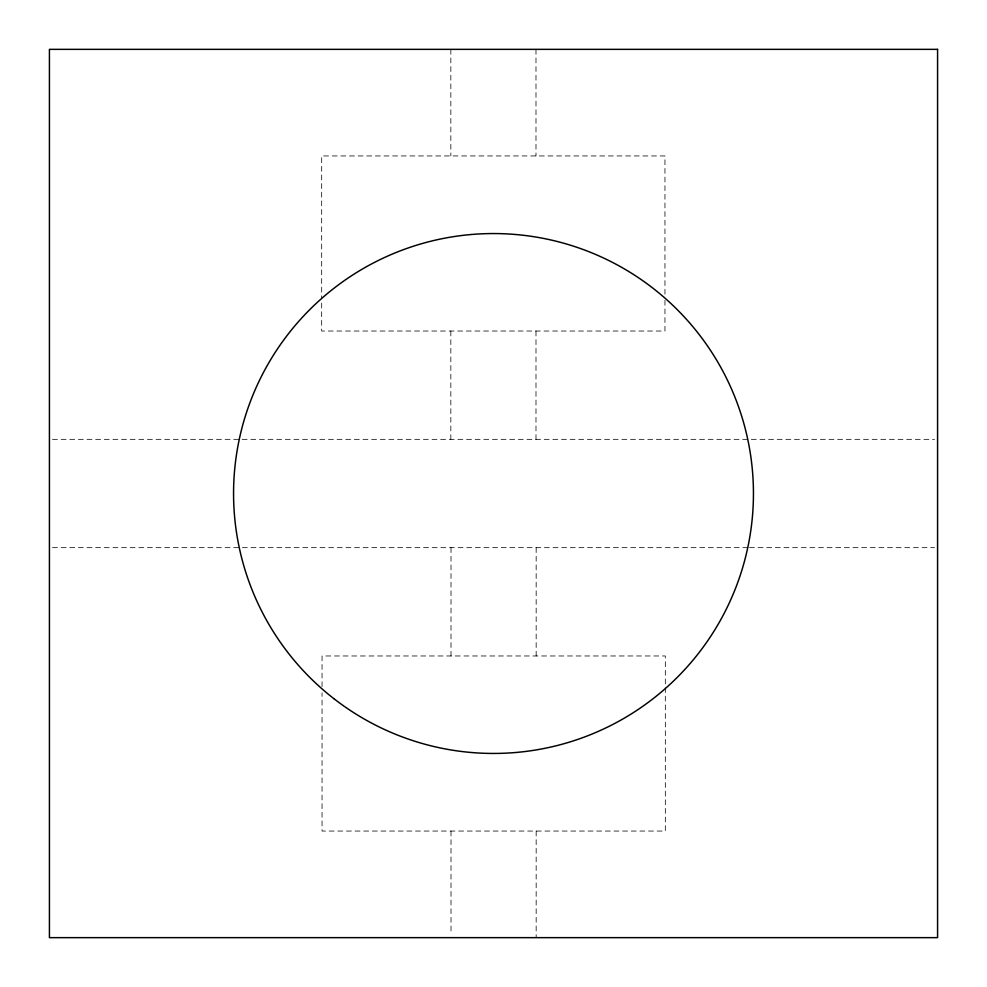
<?xml version="1.0" encoding="UTF-8"?>
<svg xmlns="http://www.w3.org/2000/svg" width="987" height="987" viewBox="0 0 987 987"><rect width="100%" height="100%" fill="white"/><g stroke="black" fill="none" stroke-linecap="round" stroke-linejoin="round"><path stroke-width="0.74" stroke-dasharray="4.93 3.7" d="M52.508 439.338L240.618 439.338M242.16 439.338L934.492 439.338M52.508 547.662L747.924 547.662M749.466 547.662L934.492 547.662M664.954 294.175L664.954 155.946L321.676 155.946L321.676 298.777M664.954 300.319L664.954 331.027L321.676 331.027L321.676 300.319M535.99 49.35L535.99 155.946M535.99 331.027L535.99 439.338M536.163 547.662L536.163 655.973M536.163 831.054L536.163 937.65M451.01 547.662L451.01 655.973M451.01 831.054L451.01 934.603M450.837 49.35L450.837 155.946M450.837 331.027L450.837 439.338M322.046 686.681L322.046 655.973L665.324 655.973L665.324 831.054L322.046 831.054L322.046 692.825"/><path stroke-width="1.48" d="M937.576 49.35L49.424 49.35L49.424 937.65L937.576 937.65L937.576 49.35M334.186 698.907A259.951 259.951 0 0 0 751.045 528.773A259.951 259.951 0 0 0 395.269 252.832A259.951 259.951 0 0 0 334.186 698.907"/></g></svg>
